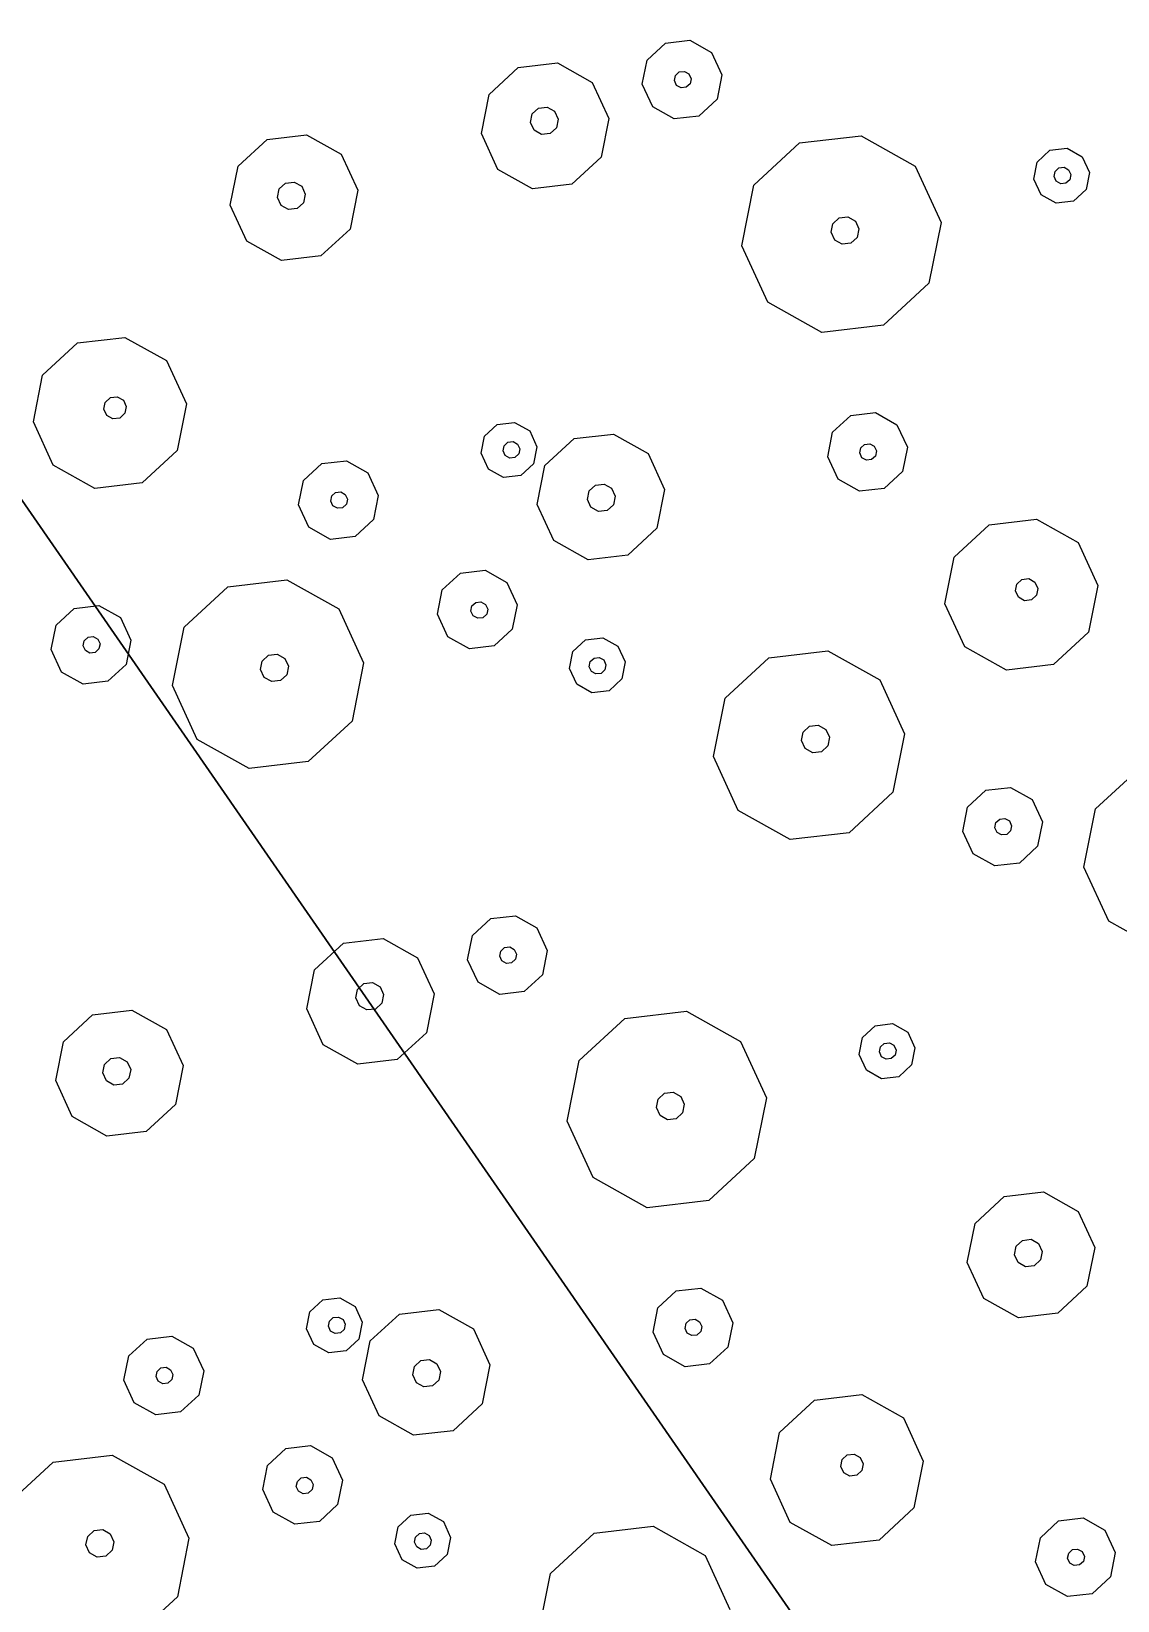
# Model space of a CAD drawing. Header units: metres. Extents: x -2858 to 512, y -1995 to 1252.
# Drawn here: x -944.323 to -942.157, y -867.606 to -864.477 of the extents above; entities that cross this region are included whole.
import ezdxf
from ezdxf.enums import TextEntityAlignment as Align

# ---------------------------------------------------------------- set-up
doc = ezdxf.new("R2010")
doc.units = ezdxf.units.M
doc.layers.add('Calque commun', color=7, linetype='Continuous')
doc.layers.add('Textes', color=7, linetype='Continuous')
doc.styles.add('Arial17', font='arial.ttf', dxfattribs={"height": 0.253354})

# ---------------------------------------------------------------- blocks, each defined once
blk = doc.blocks.new('pattern')
at = {"layer": 'Calque commun', "color": 54, "linetype": 'Continuous', "lineweight": 9}
for p, q in [((66.9452, 76.4261), (66.9878, 76.4513)), ((66.9878, 76.4513), (67.037, 76.4466)), ((67.037, 76.4466), (67.0741, 76.4139)), ((66.9256, 76.3808), (66.9452, 76.4261)), ((67.0741, 76.4139), (67.0849, 76.3656)), ((66.9363, 76.3325), (66.9256, 76.3808)), ((66.9878, 76.3756), (66.9919, 76.3852)), ((66.99, 76.3655), (66.9878, 76.3756)), ((66.9919, 76.3852), (67.0008, 76.3905)), ((67.0008, 76.3905), (67.0112, 76.3895)), ((67.0112, 76.3895), (67.019, 76.3826)), ((67.0212, 76.3725), (67.0171, 76.3629)), ((67.019, 76.3826), (67.0212, 76.3725)), ((66.9978, 76.3586), (66.99, 76.3655)), ((67.0081, 76.3577), (66.9978, 76.3586)), ((67.0171, 76.3629), (67.0081, 76.3577)), ((67.0849, 76.3656), (67.0652, 76.3202)), ((66.9734, 76.2998), (66.9363, 76.3325)), ((67.0652, 76.3202), (67.0226, 76.2951)), ((67.0226, 76.2951), (66.9734, 76.2998)), ((67.0646, 76.0192), (67.1464, 76.0674)), ((67.1464, 76.0674), (67.2409, 76.0584)), ((67.2409, 76.0584), (67.312, 75.9956)), ((66.519, 75.9896), (66.5871, 76.0298)), ((66.5871, 76.0298), (66.6659, 76.0223)), ((66.6659, 76.0223), (66.7252, 75.9699)), ((67.0269, 75.9321), (67.0646, 76.0192)), ((67.312, 75.9956), (67.3327, 75.903)), ((66.4875, 75.917), (66.519, 75.9896)), ((66.7252, 75.9699), (66.7424, 75.8927)), ((67.0475, 75.8394), (67.0269, 75.9321)), ((67.1431, 75.9207), (67.1486, 75.9334)), ((67.1486, 75.9334), (67.1605, 75.9405)), ((67.1605, 75.9405), (67.1743, 75.9391)), ((67.1743, 75.9391), (67.1847, 75.93)), ((67.1847, 75.93), (67.1877, 75.9165)), ((66.5047, 75.8398), (66.4875, 75.917)), ((66.5879, 75.9011), (66.5948, 75.917)), ((66.5917, 75.8842), (66.5879, 75.9011)), ((66.5948, 75.917), (66.6097, 75.9258)), ((66.6097, 75.9258), (66.627, 75.9242)), ((66.627, 75.9242), (66.6399, 75.9127)), ((66.6399, 75.9127), (66.6437, 75.8958)), ((67.1461, 75.9072), (67.1431, 75.9207)), ((67.1565, 75.898), (67.1461, 75.9072)), ((67.1822, 75.9038), (67.1703, 75.8967)), ((67.1877, 75.9165), (67.1822, 75.9038)), ((67.3327, 75.903), (67.2949, 75.8159)), ((67.4949, 75.8204), (67.5422, 75.9292)), ((66.6047, 75.8728), (66.5917, 75.8842)), ((66.6219, 75.8711), (66.6047, 75.8728)), ((66.6368, 75.8799), (66.6219, 75.8711)), ((66.6437, 75.8958), (66.6368, 75.8799)), ((66.7424, 75.8927), (66.7109, 75.8201)), ((67.1703, 75.8967), (67.1565, 75.898)), ((66.564, 75.7874), (66.5047, 75.8398)), ((67.1187, 75.7766), (67.0475, 75.8394)), ((66.7109, 75.8201), (66.6428, 75.7799)), ((67.2949, 75.8159), (67.2132, 75.7676)), ((67.5208, 75.7046), (67.4949, 75.8204)), ((66.6428, 75.7799), (66.564, 75.7874)), ((67.2132, 75.7676), (67.1187, 75.7766)), ((65.9898, 75.6925), (66.0156, 75.5767)), ((67.6097, 75.626), (67.5208, 75.7046)), ((67.83, 75.6751), (67.7278, 75.6148)), ((67.7278, 75.6148), (67.6097, 75.626)), ((66.0156, 75.5767), (65.9684, 75.4678)), ((67.1125, 75.5519), (67.1551, 75.577)), ((67.1551, 75.577), (67.2043, 75.5723)), ((67.2043, 75.5723), (67.2414, 75.5396)), ((67.0928, 75.5065), (67.1125, 75.5519)), ((67.2414, 75.5396), (67.2521, 75.4913)), ((67.1036, 75.4583), (67.0928, 75.5065)), ((67.155, 75.5014), (67.1592, 75.5109)), ((67.1573, 75.4913), (67.155, 75.5014)), ((67.1592, 75.5109), (67.1681, 75.5162)), ((67.1681, 75.5162), (67.1784, 75.5152)), ((67.1784, 75.5152), (67.1862, 75.5083)), ((67.1885, 75.4982), (67.1843, 75.4887)), ((67.1862, 75.5083), (67.1885, 75.4982)), ((65.9684, 75.4678), (65.8662, 75.4075)), ((66.4618, 75.457), (66.4916, 75.4746)), ((66.4916, 75.4746), (66.526, 75.4713)), ((66.526, 75.4713), (66.552, 75.4484)), ((67.1651, 75.4844), (67.1573, 75.4913)), ((67.1754, 75.4834), (67.1651, 75.4844)), ((67.1843, 75.4887), (67.1754, 75.4834)), ((67.2521, 75.4913), (67.2324, 75.446)), ((66.448, 75.4253), (66.4618, 75.457)), ((66.4858, 75.4224), (66.4899, 75.432)), ((66.4899, 75.432), (66.4988, 75.4372)), ((66.4988, 75.4372), (66.5092, 75.4362)), ((66.5092, 75.4362), (66.517, 75.4294)), ((66.517, 75.4294), (66.5192, 75.4192)), ((66.552, 75.4484), (66.5595, 75.4147)), ((67.1406, 75.4255), (67.1036, 75.4583)), ((67.2324, 75.446), (67.1899, 75.4208)), ((67.8068, 75.4183), (67.8366, 75.4359)), ((67.8366, 75.4359), (67.8711, 75.4326)), ((67.8711, 75.4326), (67.897, 75.4097)), ((65.8662, 75.4075), (65.7481, 75.4188)), ((66.4555, 75.3915), (66.448, 75.4253)), ((66.488, 75.4123), (66.4858, 75.4224)), ((66.4958, 75.4054), (66.488, 75.4123)), ((66.5061, 75.4044), (66.4958, 75.4054)), ((66.5151, 75.4097), (66.5061, 75.4044)), ((66.5192, 75.4192), (66.5151, 75.4097)), ((66.5595, 75.4147), (66.5457, 75.3829)), ((67.1899, 75.4208), (67.1406, 75.4255)), ((67.7931, 75.3866), (67.8068, 75.4183)), ((67.8366, 75.3933), (67.8456, 75.3986)), ((67.8456, 75.3986), (67.8559, 75.3976)), ((67.897, 75.4097), (67.9045, 75.3759)), ((65.9564, 75.346), (65.999, 75.3711)), ((65.999, 75.3711), (66.0482, 75.3664)), ((66.4815, 75.3686), (66.4555, 75.3915)), ((66.5159, 75.3653), (66.4815, 75.3686)), ((66.5457, 75.3829), (66.5159, 75.3653)), ((67.8006, 75.3528), (67.7931, 75.3866)), ((67.8325, 75.3838), (67.8366, 75.3933)), ((67.8348, 75.3737), (67.8325, 75.3838)), ((67.8425, 75.3668), (67.8348, 75.3737)), ((67.8529, 75.3658), (67.8425, 75.3668)), ((67.8618, 75.3711), (67.8529, 75.3658)), ((67.8559, 75.3976), (67.8637, 75.3907)), ((67.8659, 75.3806), (67.8618, 75.3711)), ((67.8637, 75.3907), (67.8659, 75.3806)), ((67.9045, 75.3759), (67.8908, 75.3442)), ((65.9367, 75.3006), (65.9564, 75.346)), ((66.0482, 75.3664), (66.0852, 75.3337)), ((66.7335, 75.3027), (66.8399, 75.3655)), ((66.8399, 75.3655), (66.963, 75.3538)), ((66.963, 75.3538), (67.0556, 75.272)), ((67.8265, 75.3299), (67.8006, 75.3528)), ((67.8908, 75.3442), (67.861, 75.3266)), ((65.9989, 75.2955), (66.003, 75.305)), ((66.003, 75.305), (66.012, 75.3103)), ((66.012, 75.3103), (66.0223, 75.3093)), ((66.0223, 75.3093), (66.0301, 75.3024)), ((66.0852, 75.3337), (66.096, 75.2854)), ((67.861, 75.3266), (67.8265, 75.3299)), ((65.9475, 75.2523), (65.9367, 75.3006)), ((66.0012, 75.2854), (65.9989, 75.2955)), ((66.0089, 75.2785), (66.0012, 75.2854)), ((66.0193, 75.2775), (66.0089, 75.2785)), ((66.0282, 75.2828), (66.0193, 75.2775)), ((66.0324, 75.2923), (66.0282, 75.2828)), ((66.0301, 75.3024), (66.0324, 75.2923)), ((66.096, 75.2854), (66.0763, 75.2401)), ((66.6843, 75.1893), (66.7335, 75.3027)), ((67.4981, 75.2473), (67.5662, 75.2875)), ((67.5662, 75.2875), (67.645, 75.28)), ((67.645, 75.28), (67.7043, 75.2276)), ((65.9845, 75.2196), (65.9475, 75.2523)), ((67.0556, 75.272), (67.0825, 75.1514)), ((67.4666, 75.1747), (67.4981, 75.2473)), ((66.0338, 75.2149), (65.9845, 75.2196)), ((66.0763, 75.2401), (66.0338, 75.2149)), ((67.7043, 75.2276), (67.7215, 75.1504)), ((66.7112, 75.0686), (66.6843, 75.1893)), ((66.8455, 75.1736), (66.8524, 75.1894)), ((66.8524, 75.1894), (66.8673, 75.1982)), ((66.8673, 75.1982), (66.8845, 75.1966)), ((66.8845, 75.1966), (66.8975, 75.1851)), ((66.8975, 75.1851), (66.9013, 75.1682)), ((67.5669, 75.167), (67.5737, 75.1829)), ((67.5737, 75.1829), (67.5886, 75.1917)), ((67.5886, 75.1917), (67.6059, 75.19)), ((67.6059, 75.19), (67.6188, 75.1786)), ((67.8461, 75.1363), (67.8658, 75.1816)), ((67.8658, 75.1816), (67.9084, 75.2068)), ((67.9084, 75.2068), (67.9576, 75.2021)), ((67.9576, 75.2021), (67.9947, 75.1693)), ((65.5314, 75.114), (65.6132, 75.1622)), ((65.6132, 75.1622), (65.7077, 75.1532)), ((65.7077, 75.1532), (65.7789, 75.0904)), ((66.8493, 75.1567), (66.8455, 75.1736)), ((66.8622, 75.1452), (66.8493, 75.1567)), ((66.8944, 75.1524), (66.8795, 75.1436)), ((66.9013, 75.1682), (66.8944, 75.1524)), ((67.0825, 75.1514), (67.0333, 75.0379)), ((67.4838, 75.0975), (67.4666, 75.1747)), ((67.5706, 75.1501), (67.5669, 75.167)), ((67.5836, 75.1387), (67.5706, 75.1501)), ((67.6226, 75.1617), (67.6157, 75.1458)), ((67.6188, 75.1786), (67.6226, 75.1617)), ((67.7215, 75.1504), (67.69, 75.0778)), ((67.9112, 75.1436), (67.9201, 75.1489)), ((67.9201, 75.1489), (67.9305, 75.1479)), ((67.9305, 75.1479), (67.9382, 75.141)), ((67.9947, 75.1693), (68.0054, 75.1211)), ((66.8795, 75.1436), (66.8622, 75.1452)), ((67.6008, 75.137), (67.5836, 75.1387)), ((67.6157, 75.1458), (67.6008, 75.137)), ((67.8569, 75.088), (67.8461, 75.1363)), ((67.9071, 75.1341), (67.9112, 75.1436)), ((67.9093, 75.1239), (67.9071, 75.1341)), ((67.9171, 75.1171), (67.9093, 75.1239)), ((67.9274, 75.1161), (67.9171, 75.1171)), ((67.9364, 75.1213), (67.9274, 75.1161)), ((67.9405, 75.1309), (67.9364, 75.1213)), ((67.9382, 75.141), (67.9405, 75.1309)), ((68.0054, 75.1211), (67.9858, 75.0757)), ((65.4937, 75.0269), (65.5314, 75.114)), ((65.7789, 75.0904), (65.7995, 74.9978)), ((67.5431, 75.0451), (67.4838, 75.0975)), ((67.894, 75.0553), (67.8569, 75.088)), ((68.1562, 75.0308), (68.2584, 75.0912)), ((68.2584, 75.0912), (68.3765, 75.0799)), ((66.009, 75.024), (66.1112, 75.0844)), ((66.1112, 75.0844), (66.2293, 75.0731)), ((66.2293, 75.0731), (66.3182, 74.9946)), ((66.8038, 74.9868), (66.7112, 75.0686)), ((67.69, 75.0778), (67.6219, 75.0376)), ((67.9432, 75.0506), (67.894, 75.0553)), ((67.9858, 75.0757), (67.9432, 75.0506)), ((65.5143, 74.9342), (65.4937, 75.0269)), ((65.6099, 75.0155), (65.6154, 75.0282)), ((65.6154, 75.0282), (65.6273, 75.0353)), ((65.6273, 75.0353), (65.6411, 75.0339)), ((65.6411, 75.0339), (65.6515, 75.0248)), ((65.6515, 75.0248), (65.6545, 75.0113)), ((65.9618, 74.9152), (66.009, 75.024)), ((67.0333, 75.0379), (66.9269, 74.9751)), ((67.6219, 75.0376), (67.5431, 75.0451)), ((68.109, 74.922), (68.1562, 75.0308)), ((65.6129, 75.002), (65.6099, 75.0155)), ((65.6233, 74.9929), (65.6129, 75.002)), ((65.6371, 74.9915), (65.6233, 74.9929)), ((65.649, 74.9986), (65.6371, 74.9915)), ((65.6545, 75.0113), (65.649, 74.9986)), ((65.7995, 74.9978), (65.7617, 74.9107)), ((66.3182, 74.9946), (66.344, 74.8788)), ((67.5907, 74.969), (67.6044, 75.0008)), ((67.6044, 75.0008), (67.6342, 75.0184)), ((67.6342, 75.0184), (67.6687, 75.0151)), ((67.6687, 75.0151), (67.6946, 74.9922)), ((67.6946, 74.9922), (67.7021, 74.9584)), ((66.9269, 74.9751), (66.8038, 74.9868)), ((67.5982, 74.9352), (67.5907, 74.969)), ((67.6263, 74.9687), (67.6304, 74.9782)), ((67.6286, 74.9585), (67.6263, 74.9687)), ((67.6304, 74.9782), (67.6394, 74.9835)), ((67.6394, 74.9835), (67.6497, 74.9825)), ((67.6497, 74.9825), (67.6575, 74.9756)), ((67.6598, 74.9655), (67.6556, 74.9559)), ((67.6575, 74.9756), (67.6598, 74.9655)), ((65.5855, 74.8714), (65.5143, 74.9342)), ((67.6241, 74.9123), (67.5982, 74.9352)), ((67.6363, 74.9517), (67.6286, 74.9585)), ((67.6467, 74.9507), (67.6363, 74.9517)), ((67.6556, 74.9559), (67.6467, 74.9507)), ((67.7021, 74.9584), (67.6884, 74.9267)), ((68.2612, 74.9236), (68.2761, 74.9324)), ((68.2761, 74.9324), (68.2933, 74.9308)), ((68.2933, 74.9308), (68.3063, 74.9193)), ((65.7617, 74.9107), (65.68, 74.8624)), ((65.9876, 74.7994), (65.9618, 74.9152)), ((66.1071, 74.901), (66.114, 74.9168)), ((66.1108, 74.8841), (66.1071, 74.901)), ((66.114, 74.9168), (66.1289, 74.9256)), ((66.1289, 74.9256), (66.1461, 74.924)), ((66.1461, 74.924), (66.159, 74.9126)), ((66.159, 74.9126), (66.1628, 74.8957)), ((67.6586, 74.9091), (67.6241, 74.9123)), ((67.6884, 74.9267), (67.6586, 74.9091)), ((68.1348, 74.8061), (68.109, 74.922)), ((68.2543, 74.9078), (68.2612, 74.9236)), ((68.258, 74.8909), (68.2543, 74.9078)), ((68.31, 74.9024), (68.3031, 74.8866)), ((68.3063, 74.9193), (68.31, 74.9024)), ((65.68, 74.8624), (65.5855, 74.8714)), ((66.1238, 74.8726), (66.1108, 74.8841)), ((66.141, 74.871), (66.1238, 74.8726)), ((66.1559, 74.8798), (66.141, 74.871)), ((66.1628, 74.8957), (66.1559, 74.8798)), ((66.344, 74.8788), (66.2968, 74.7699)), ((68.271, 74.8794), (68.258, 74.8909)), ((68.2882, 74.8778), (68.271, 74.8794)), ((68.3031, 74.8866), (68.2882, 74.8778)), ((67.8877, 74.8298), (67.9303, 74.8549)), ((67.9303, 74.8549), (67.9795, 74.8502)), ((67.9795, 74.8502), (68.0166, 74.8175)), ((66.8059, 74.7811), (66.8484, 74.8063)), ((66.8484, 74.8063), (66.8977, 74.8016)), ((67.8681, 74.7844), (67.8877, 74.8298)), ((68.0166, 74.8175), (68.0274, 74.7692)), ((68.2237, 74.7276), (68.1348, 74.8061)), ((66.0765, 74.7208), (65.9876, 74.7994)), ((66.7862, 74.7358), (66.8059, 74.7811)), ((66.8977, 74.8016), (66.9347, 74.7689)), ((67.8788, 74.7362), (67.8681, 74.7844)), ((67.9303, 74.7793), (67.9344, 74.7888)), ((67.9325, 74.7692), (67.9303, 74.7793)), ((67.9344, 74.7888), (67.9433, 74.7941)), ((67.9433, 74.7941), (67.9537, 74.7931)), ((67.9537, 74.7931), (67.9615, 74.7862)), ((67.9637, 74.7761), (67.9596, 74.7666)), ((67.9615, 74.7862), (67.9637, 74.7761)), ((66.2968, 74.7699), (66.1947, 74.7096)), ((66.8525, 74.7402), (66.8615, 74.7455)), ((66.8615, 74.7455), (66.8718, 74.7445)), ((66.8718, 74.7445), (66.8796, 74.7376)), ((66.9347, 74.7689), (66.9455, 74.7206)), ((67.9403, 74.7623), (67.9325, 74.7692)), ((67.9506, 74.7613), (67.9403, 74.7623)), ((67.9596, 74.7666), (67.9506, 74.7613)), ((68.0274, 74.7692), (68.0077, 74.7239)), ((66.1947, 74.7096), (66.0765, 74.7208)), ((66.7969, 74.6875), (66.7862, 74.7358)), ((66.8484, 74.7306), (66.8525, 74.7402)), ((66.8506, 74.7205), (66.8484, 74.7306)), ((66.8584, 74.7136), (66.8506, 74.7205)), ((66.8688, 74.7127), (66.8584, 74.7136)), ((66.8777, 74.7179), (66.8688, 74.7127)), ((66.8818, 74.7275), (66.8777, 74.7179)), ((66.8796, 74.7376), (66.8818, 74.7275)), ((66.9455, 74.7206), (66.9258, 74.6752)), ((67.0209, 74.6708), (67.089, 74.711)), ((67.089, 74.711), (67.1678, 74.7035)), ((67.9159, 74.7034), (67.8788, 74.7362)), ((68.0077, 74.7239), (67.9651, 74.6987)), ((68.3419, 74.7163), (68.2237, 74.7276)), ((66.834, 74.6548), (66.7969, 74.6875)), ((67.1678, 74.7035), (67.2271, 74.6511)), ((67.9651, 74.6987), (67.9159, 74.7034)), ((65.5597, 74.6013), (65.5793, 74.6467)), ((65.5793, 74.6467), (65.6219, 74.6718)), ((65.6219, 74.6718), (65.6711, 74.6671)), ((65.6711, 74.6671), (65.7082, 74.6344)), ((66.8832, 74.6501), (66.834, 74.6548)), ((66.9258, 74.6752), (66.8832, 74.6501)), ((66.9894, 74.5982), (67.0209, 74.6708)), ((67.2271, 74.6511), (67.2443, 74.5739)), ((65.7082, 74.6344), (65.7189, 74.5862)), ((65.5704, 74.5531), (65.5597, 74.6013)), ((65.6219, 74.5962), (65.626, 74.6057)), ((65.6241, 74.5861), (65.6219, 74.5962)), ((65.6319, 74.5792), (65.6241, 74.5861)), ((65.626, 74.6057), (65.6349, 74.611)), ((65.6349, 74.611), (65.6453, 74.61)), ((65.6453, 74.61), (65.653, 74.6031)), ((65.6553, 74.593), (65.6512, 74.5835)), ((65.653, 74.6031), (65.6553, 74.593)), ((65.7189, 74.5862), (65.6993, 74.5408)), ((67.0066, 74.521), (66.9894, 74.5982)), ((67.0824, 74.5808), (67.0893, 74.5967)), ((67.0893, 74.5967), (67.1042, 74.6055)), ((67.1042, 74.6055), (67.1215, 74.6039)), ((67.1215, 74.6039), (67.1344, 74.5924)), ((67.1344, 74.5924), (67.1382, 74.5755)), ((64.9286, 74.5518), (64.9584, 74.5694)), ((64.9584, 74.5694), (64.9928, 74.5662)), ((64.9928, 74.5662), (65.0188, 74.5433)), ((65.6075, 74.5203), (65.5704, 74.5531)), ((65.6422, 74.5782), (65.6319, 74.5792)), ((65.6512, 74.5835), (65.6422, 74.5782)), ((67.0862, 74.5639), (67.0824, 74.5808)), ((67.0992, 74.5525), (67.0862, 74.5639)), ((67.1313, 74.5596), (67.1164, 74.5508)), ((67.1382, 74.5755), (67.1313, 74.5596)), ((67.2443, 74.5739), (67.2128, 74.5013)), ((64.9148, 74.5201), (64.9286, 74.5518)), ((64.9526, 74.5172), (64.9567, 74.5268)), ((64.9567, 74.5268), (64.9657, 74.532)), ((64.9657, 74.532), (64.976, 74.5311)), ((64.976, 74.5311), (64.9838, 74.5242)), ((64.9838, 74.5242), (64.986, 74.5141)), ((65.0188, 74.5433), (65.0263, 74.5095)), ((65.6993, 74.5408), (65.6567, 74.5156)), ((66.2736, 74.5131), (66.3035, 74.5307)), ((66.3035, 74.5307), (66.3379, 74.5274)), ((66.3379, 74.5274), (66.3639, 74.5045)), ((67.1164, 74.5508), (67.0992, 74.5525)), ((64.9223, 74.4863), (64.9148, 74.5201)), ((64.9548, 74.5071), (64.9526, 74.5172)), ((64.9626, 74.5002), (64.9548, 74.5071)), ((64.973, 74.4992), (64.9626, 74.5002)), ((64.9819, 74.5045), (64.973, 74.4992)), ((64.986, 74.5141), (64.9819, 74.5045)), ((65.0263, 74.5095), (65.0125, 74.4777)), ((65.6567, 74.5156), (65.6075, 74.5203)), ((66.2599, 74.4814), (66.2736, 74.5131)), ((66.3035, 74.4881), (66.3124, 74.4934)), ((66.3124, 74.4934), (66.3227, 74.4924)), ((66.3227, 74.4924), (66.3305, 74.4855)), ((66.3639, 74.5045), (66.3714, 74.4707)), ((67.0659, 74.4686), (67.0066, 74.521)), ((67.2128, 74.5013), (67.1447, 74.4611)), ((64.9483, 74.4634), (64.9223, 74.4863)), ((64.9827, 74.4601), (64.9483, 74.4634)), ((65.0125, 74.4777), (64.9827, 74.4601)), ((65.2003, 74.3975), (65.3067, 74.4603)), ((65.3067, 74.4603), (65.4298, 74.4486)), ((66.2674, 74.4476), (66.2599, 74.4814)), ((66.2993, 74.4786), (66.3035, 74.4881)), ((66.3016, 74.4685), (66.2993, 74.4786)), ((66.3094, 74.4616), (66.3016, 74.4685)), ((66.3197, 74.4606), (66.3094, 74.4616)), ((66.3286, 74.4659), (66.3197, 74.4606)), ((66.3328, 74.4754), (66.3286, 74.4659)), ((66.3305, 74.4855), (66.3328, 74.4754)), ((66.3714, 74.4707), (66.3576, 74.439)), ((67.1447, 74.4611), (67.0659, 74.4686)), ((65.4298, 74.4486), (65.5224, 74.3668)), ((66.2933, 74.4247), (66.2674, 74.4476)), ((66.3576, 74.439), (66.3278, 74.4214)), ((67.4615, 74.3932), (67.5296, 74.4334)), ((67.5296, 74.4334), (67.6084, 74.4259)), ((65.1511, 74.2841), (65.2003, 74.3975)), ((66.3278, 74.4214), (66.2933, 74.4247)), ((67.6084, 74.4259), (67.6677, 74.3736)), ((65.5224, 74.3668), (65.5493, 74.2462)), ((65.9649, 74.3421), (66.033, 74.3823)), ((66.033, 74.3823), (66.1118, 74.3748)), ((66.1118, 74.3748), (66.1711, 74.3224)), ((67.43, 74.3206), (67.4615, 74.3932)), ((67.6677, 74.3736), (67.6849, 74.2963)), ((65.9334, 74.2695), (65.9649, 74.3421)), ((66.1711, 74.3224), (66.1883, 74.2452)), ((67.4472, 74.2434), (67.43, 74.3206)), ((67.5304, 74.3048), (67.5373, 74.3206)), ((67.5342, 74.2879), (67.5304, 74.3048)), ((67.5373, 74.3206), (67.5522, 74.3294)), ((67.5522, 74.3294), (67.5695, 74.3278)), ((67.5695, 74.3278), (67.5824, 74.3163)), ((67.5824, 74.3163), (67.5862, 74.2995)), ((65.178, 74.1634), (65.1511, 74.2841)), ((65.3123, 74.2684), (65.3192, 74.2842)), ((65.3192, 74.2842), (65.3341, 74.293)), ((65.3341, 74.293), (65.3513, 74.2914)), ((65.3513, 74.2914), (65.3643, 74.2799)), ((65.3643, 74.2799), (65.3681, 74.263)), ((66.0337, 74.2618), (66.0406, 74.2777)), ((66.0406, 74.2777), (66.0555, 74.2865)), ((66.0555, 74.2865), (66.0727, 74.2848)), ((66.0727, 74.2848), (66.0857, 74.2734)), ((66.0857, 74.2734), (66.0894, 74.2565)), ((66.313, 74.2311), (66.3326, 74.2764)), ((66.3326, 74.2764), (66.3752, 74.3016)), ((66.3752, 74.3016), (66.4244, 74.2969)), ((66.4244, 74.2969), (66.4615, 74.2642)), ((67.5472, 74.2764), (67.5342, 74.2879)), ((67.5644, 74.2748), (67.5472, 74.2764)), ((67.5793, 74.2836), (67.5644, 74.2748)), ((67.5862, 74.2995), (67.5793, 74.2836)), ((67.6849, 74.2963), (67.6534, 74.2238)), ((65.3161, 74.2515), (65.3123, 74.2684)), ((65.3291, 74.24), (65.3161, 74.2515)), ((65.3463, 74.2384), (65.3291, 74.24)), ((65.3612, 74.2472), (65.3463, 74.2384)), ((65.3681, 74.263), (65.3612, 74.2472)), ((65.5493, 74.2462), (65.5001, 74.1328)), ((65.9507, 74.1923), (65.9334, 74.2695)), ((66.0374, 74.2449), (66.0337, 74.2618)), ((66.0504, 74.2335), (66.0374, 74.2449)), ((66.0825, 74.2406), (66.0676, 74.2318)), ((66.0894, 74.2565), (66.0825, 74.2406)), ((66.1883, 74.2452), (66.1568, 74.1726)), ((66.378, 74.2384), (66.3869, 74.2437)), ((66.3869, 74.2437), (66.3973, 74.2427)), ((66.3973, 74.2427), (66.4051, 74.2358)), ((66.4615, 74.2642), (66.4723, 74.2159)), ((67.5065, 74.191), (67.4472, 74.2434)), ((66.0676, 74.2318), (66.0504, 74.2335)), ((66.3237, 74.1828), (66.313, 74.2311)), ((66.3739, 74.2289), (66.378, 74.2384)), ((66.3761, 74.2187), (66.3739, 74.2289)), ((66.3839, 74.2119), (66.3761, 74.2187)), ((66.3943, 74.2109), (66.3839, 74.2119)), ((66.4032, 74.2162), (66.3943, 74.2109)), ((66.4073, 74.2257), (66.4032, 74.2162)), ((66.4051, 74.2358), (66.4073, 74.2257)), ((66.4723, 74.2159), (66.4526, 74.1705)), ((67.6534, 74.2238), (67.5853, 74.1835)), ((66.0099, 74.1399), (65.9507, 74.1923)), ((66.3608, 74.1501), (66.3237, 74.1828)), ((66.623, 74.1256), (66.7252, 74.186)), ((66.7252, 74.186), (66.8433, 74.1747)), ((67.5853, 74.1835), (67.5065, 74.191)), ((65.2707, 74.0816), (65.178, 74.1634)), ((66.1568, 74.1726), (66.0887, 74.1324)), ((66.41, 74.1454), (66.3608, 74.1501)), ((66.4526, 74.1705), (66.41, 74.1454)), ((66.8433, 74.1747), (66.9323, 74.0962)), ((65.5001, 74.1328), (65.3937, 74.0699)), ((66.0887, 74.1324), (66.0099, 74.1399)), ((66.5758, 74.0168), (66.623, 74.1256)), ((66.0575, 74.0638), (66.0713, 74.0956)), ((66.0713, 74.0956), (66.1011, 74.1132)), ((66.1011, 74.1132), (66.1355, 74.1099)), ((66.1355, 74.1099), (66.1614, 74.087)), ((66.1614, 74.087), (66.169, 74.0532)), ((66.9323, 74.0962), (66.9581, 73.9803)), ((65.3937, 74.0699), (65.2707, 74.0816)), ((66.065, 74.0301), (66.0575, 74.0638)), ((66.0931, 74.0635), (66.0973, 74.073)), ((66.0954, 74.0533), (66.0931, 74.0635)), ((66.1032, 74.0465), (66.0954, 74.0533)), ((66.0973, 74.073), (66.1062, 74.0783)), ((66.1062, 74.0783), (66.1165, 74.0773)), ((66.1165, 74.0773), (66.1243, 74.0704)), ((66.1266, 74.0603), (66.1224, 74.0508)), ((66.1243, 74.0704), (66.1266, 74.0603)), ((66.169, 74.0532), (66.1552, 74.0215)), ((66.091, 74.0071), (66.065, 74.0301)), ((66.1135, 74.0455), (66.1032, 74.0465)), ((66.1224, 74.0508), (66.1135, 74.0455)), ((66.1552, 74.0215), (66.1254, 74.0039)), ((66.728, 74.0184), (66.7429, 74.0272)), ((66.7429, 74.0272), (66.7601, 74.0256)), ((66.7601, 74.0256), (66.7731, 74.0141)), ((66.1254, 74.0039), (66.091, 74.0071)), ((66.6016, 73.9009), (66.5758, 74.0168)), ((66.7211, 74.0026), (66.728, 74.0184)), ((66.7249, 73.9857), (66.7211, 74.0026)), ((66.7769, 73.9972), (66.77, 73.9814)), ((66.7731, 74.0141), (66.7769, 73.9972)), ((66.7378, 73.9742), (66.7249, 73.9857)), ((66.7551, 73.9726), (66.7378, 73.9742)), ((66.77, 73.9814), (66.7551, 73.9726)), ((66.9581, 73.9803), (66.9109, 73.8715)), ((66.3546, 73.9246), (66.3971, 73.9497)), ((66.3971, 73.9497), (66.4464, 73.945)), ((66.4464, 73.945), (66.4834, 73.9123)), ((65.2727, 73.8759), (65.3153, 73.9011)), ((65.3153, 73.9011), (65.3645, 73.8964)), ((65.3645, 73.8964), (65.4015, 73.8637)), ((66.3349, 73.8792), (66.3546, 73.9246)), ((66.4834, 73.9123), (66.4942, 73.864)), ((66.6906, 73.8224), (66.6016, 73.9009)), ((65.253, 73.8306), (65.2727, 73.8759)), ((66.3456, 73.831), (66.3349, 73.8792)), ((66.3971, 73.8741), (66.4012, 73.8836)), ((66.3994, 73.864), (66.3971, 73.8741)), ((66.4012, 73.8836), (66.4102, 73.8889)), ((66.4102, 73.8889), (66.4205, 73.8879)), ((66.4205, 73.8879), (66.4283, 73.881)), ((66.4305, 73.8709), (66.4264, 73.8614)), ((66.4283, 73.881), (66.4305, 73.8709)), ((66.9109, 73.8715), (66.8087, 73.8111)), ((65.3152, 73.8255), (65.3193, 73.835)), ((65.3193, 73.835), (65.3283, 73.8403)), ((65.3283, 73.8403), (65.3386, 73.8393)), ((65.3386, 73.8393), (65.3464, 73.8324)), ((65.4015, 73.8637), (65.4123, 73.8154)), ((66.4071, 73.8571), (66.3994, 73.864)), ((66.4175, 73.8561), (66.4071, 73.8571)), ((66.4264, 73.8614), (66.4175, 73.8561)), ((66.4942, 73.864), (66.4745, 73.8187)), ((65.2638, 73.7823), (65.253, 73.8306)), ((65.3175, 73.8153), (65.3152, 73.8255)), ((65.3252, 73.8084), (65.3175, 73.8153)), ((65.3356, 73.8075), (65.3252, 73.8084)), ((65.3445, 73.8127), (65.3356, 73.8075)), ((65.3487, 73.8223), (65.3445, 73.8127)), ((65.3464, 73.8324), (65.3487, 73.8223)), ((65.4123, 73.8154), (65.3926, 73.77)), ((65.4877, 73.7656), (65.5559, 73.8058)), ((65.5559, 73.8058), (65.6346, 73.7983)), ((66.3827, 73.7982), (66.3456, 73.831)), ((66.4745, 73.8187), (66.4319, 73.7935)), ((66.8087, 73.8111), (66.6906, 73.8224)), ((65.3008, 73.7496), (65.2638, 73.7823)), ((65.6346, 73.7983), (65.6939, 73.7459)), ((66.4319, 73.7935), (66.3827, 73.7982)), ((66.8989, 73.7496), (66.9415, 73.7747)), ((66.9415, 73.7747), (66.9907, 73.7701)), ((65.3501, 73.7449), (65.3008, 73.7496)), ((65.3926, 73.77), (65.3501, 73.7449)), ((65.4563, 73.693), (65.4877, 73.7656)), ((65.6939, 73.7459), (65.7111, 73.6687)), ((66.8792, 73.7043), (66.8989, 73.7496)), ((66.9907, 73.7701), (67.0277, 73.7373)), ((66.9414, 73.6991), (66.9455, 73.7087)), ((66.9455, 73.7087), (66.9545, 73.7139)), ((66.9545, 73.7139), (66.9648, 73.713)), ((66.9648, 73.713), (66.9726, 73.7061)), ((67.0277, 73.7373), (67.0385, 73.6891)), ((65.4735, 73.6158), (65.4563, 73.693)), ((65.5493, 73.6756), (65.5561, 73.6915)), ((65.5561, 73.6915), (65.5711, 73.7003)), ((65.5711, 73.7003), (65.5883, 73.6987)), ((65.5883, 73.6987), (65.6012, 73.6872)), ((65.6012, 73.6872), (65.605, 73.6703)), ((66.89, 73.656), (66.8792, 73.7043)), ((66.9437, 73.689), (66.9414, 73.6991)), ((66.9514, 73.6821), (66.9437, 73.689)), ((66.9618, 73.6811), (66.9514, 73.6821)), ((66.9707, 73.6864), (66.9618, 73.6811)), ((66.9749, 73.6959), (66.9707, 73.6864)), ((66.9726, 73.7061), (66.9749, 73.6959)), ((67.0385, 73.6891), (67.0188, 73.6437)), ((65.553, 73.6587), (65.5493, 73.6756)), ((65.566, 73.6473), (65.553, 73.6587)), ((65.5832, 73.6456), (65.566, 73.6473)), ((65.5981, 73.6544), (65.5832, 73.6456)), ((65.605, 73.6703), (65.5981, 73.6544)), ((65.7111, 73.6687), (65.6796, 73.5961)), ((66.927, 73.6233), (66.89, 73.656)), ((65.5328, 73.5634), (65.4735, 73.6158)), ((66.9762, 73.6186), (66.927, 73.6233)), ((67.0188, 73.6437), (66.9762, 73.6186)), ((65.6796, 73.5961), (65.6115, 73.5559)), ((65.6115, 73.5559), (65.5328, 73.5634)), ((66.4739, 73.5176), (66.5557, 73.5659)), ((66.5557, 73.5659), (66.6502, 73.5569)), ((66.6502, 73.5569), (66.7214, 73.4941)), ((65.9283, 73.488), (65.9964, 73.5282)), ((65.9964, 73.5282), (66.0752, 73.5207)), ((66.0752, 73.5207), (66.1345, 73.4684)), ((66.4362, 73.4305), (66.4739, 73.5176)), ((66.7214, 73.4941), (66.742, 73.4014)), ((65.8969, 73.4154), (65.9283, 73.488)), ((66.1345, 73.4684), (66.1517, 73.3911)), ((66.4568, 73.3379), (66.4362, 73.4305)), ((66.5524, 73.4192), (66.5579, 73.4319)), ((66.5579, 73.4319), (66.5698, 73.4389)), ((66.5698, 73.4389), (66.5836, 73.4376)), ((66.5836, 73.4376), (66.594, 73.4284)), ((66.594, 73.4284), (66.597, 73.4149)), ((65.914, 73.3382), (65.8969, 73.4154)), ((65.9973, 73.3996), (66.0042, 73.4155)), ((66.001, 73.3827), (65.9973, 73.3996)), ((66.0042, 73.4155), (66.0191, 73.4242)), ((66.0191, 73.4242), (66.0363, 73.4226)), ((66.0363, 73.4226), (66.0493, 73.4112)), ((66.0493, 73.4112), (66.053, 73.3943)), ((66.5554, 73.4056), (66.5524, 73.4192)), ((66.5658, 73.3965), (66.5554, 73.4056)), ((66.5796, 73.3952), (66.5658, 73.3965)), ((66.5915, 73.4022), (66.5796, 73.3952)), ((66.597, 73.4149), (66.5915, 73.4022)), ((66.742, 73.4014), (66.7042, 73.3143)), ((66.014, 73.3712), (66.001, 73.3827)), ((66.0312, 73.3696), (66.014, 73.3712)), ((66.0461, 73.3784), (66.0312, 73.3696)), ((66.053, 73.3943), (66.0461, 73.3784)), ((66.1517, 73.3911), (66.1202, 73.3186)), ((65.9734, 73.2859), (65.914, 73.3382)), ((66.528, 73.275), (66.4568, 73.3379)), ((66.1202, 73.3186), (66.0521, 73.2783)), ((66.7042, 73.3143), (66.6225, 73.266)), ((66.0521, 73.2783), (65.9734, 73.2859)), ((66.6225, 73.266), (66.528, 73.275))]:
    blk.add_line(p, q, dxfattribs=at)
at = {"layer": 'Calque commun', "color": 7, "linetype": 'Continuous', "lineweight": 9}
mesh = blk.add_polyface(dxfattribs=at)
corners = [(70.8497, 113.5412), (53.8349, 19.1692), (74.7282, 106.3237), (76.0435, 113.5984), (74.769, 106.1763), (58.8077, 18.2701), (114.1703, 105.207), (114.1703, 98.5387)]
mesh.append_faces([[corners[k] for k in face] for face in [(3, 4, 6)]], dxfattribs={"vtx0": -1, "vtx1": -1, "color": 7})
mesh.append_faces([[corners[k] for k in face] for face in [(3, 2, 4)]], dxfattribs={"vtx0": -1, "vtx2": -1, "color": 7})
mesh.append_faces([[corners[k] for k in face] for face in [(5, 2, 1)]], dxfattribs={"vtx1": -1, "color": 7})
mesh.append_faces([[corners[k] for k in face] for face in [(0, 1, 2), (3, 0, 2)]], dxfattribs={"vtx1": -1, "vtx2": -1, "color": 7})
mesh.append_faces([[corners[k] for k in face] for face in [(4, 7, 6)]], dxfattribs={"vtx2": -1, "color": 7})

msp = doc.modelspace()

# ---------------------------------------------------------------- block references
at = {"layer": 'Calque commun', "color": 0, "linetype": 'ByBlock', "lineweight": -2, "rotation": 228.1617603435354}
msp.add_blockref('pattern', (-954.4467, -766.6559), dxfattribs=at)

# ---------------------------------------------------------------- texts
at = {"layer": 'Textes', "color": 5, "linetype": 'ByBlock', "lineweight": -2, "style": 'Arial17'}
msp.add_text('132.75-126.50=6.25  6.25:2=3.125 3.125<4.62', height=0.253354, rotation=227.4934, dxfattribs=at).set_placement((-943.9321, -862.7088), align=Align.BOTTOM_LEFT)

doc.saveas('drawing.dxf')
